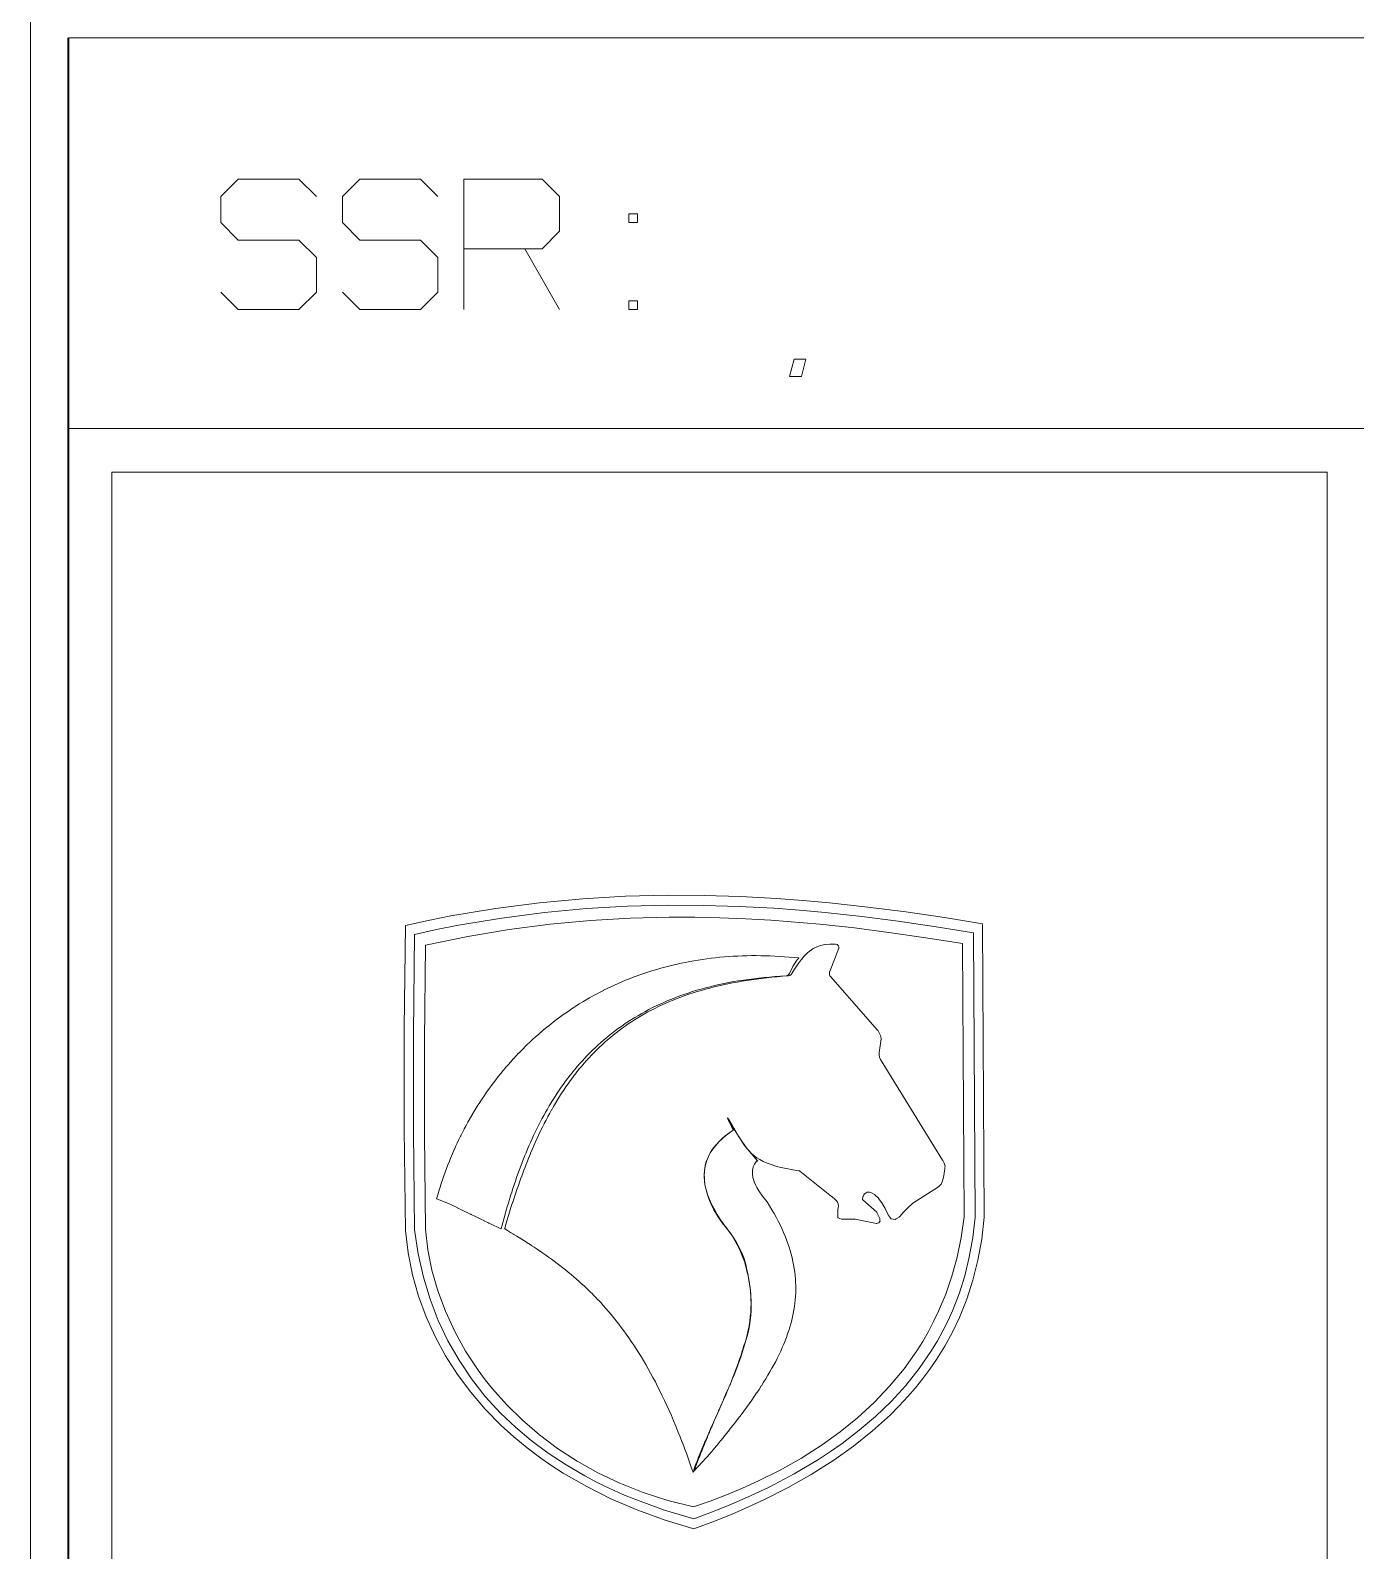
# Model space of a CAD drawing. Extents: x 3 to 1653, y -7 to 838.
# Drawn here: x 1458.13 to 1488.67, y 19.62 to 54.64 of the extents above; entities that cross this region are included whole.
import ezdxf

# ---------------------------------------------------------------- set-up
doc = ezdxf.new("R2010")
doc.units = 0

msp = doc.modelspace()

# ---------------------------------------------------------------- linework, layer by layer
at = {"color": 3, "lineweight": 13}
for p, q in [((1458.134, 4.612), (1458.134, 825.612)), ((1459.011, 54.468), (1644.011, 54.468)), ((1459.011, 45.468), (1644.011, 45.468)), ((1460.011, 44.468), (1488.011, 44.468)), ((1460.011, 10.468), (1460.011, 44.468)), ((1488.011, 10.468), (1488.011, 44.468)), ((1480.108, 27.302), (1480.07, 34.063)), ((1479.898, 27.305), (1479.861, 33.854)), ((1473.919, 33.279), (1473.818, 33.268)), ((1474.021, 33.29), (1473.919, 33.279)), ((1474.123, 33.299), (1474.021, 33.29)), ((1474.225, 33.307), (1474.123, 33.299)), ((1474.329, 33.314), (1474.225, 33.307)), ((1474.433, 33.319), (1474.329, 33.314)), ((1474.538, 33.323), (1474.433, 33.319)), ((1474.643, 33.326), (1474.538, 33.323)), ((1474.749, 33.328), (1474.643, 33.326)), ((1474.855, 33.328), (1474.749, 33.328)), ((1474.962, 33.327), (1474.855, 33.328)), ((1475.07, 33.325), (1474.962, 33.327)), ((1475.178, 33.322), (1475.07, 33.325)), ((1475.287, 33.317), (1475.178, 33.322)), ((1475.396, 33.311), (1475.287, 33.317)), ((1475.506, 33.303), (1475.396, 33.311)), ((1479.646, 27.31), (1479.611, 33.604)), ((1472.291, 32.925), (1472.201, 32.894)), ((1472.381, 32.954), (1472.291, 32.925)), ((1472.75, 33.063), (1472.657, 33.037)), ((1472.844, 33.087), (1472.75, 33.063)), ((1472.938, 33.11), (1472.844, 33.087)), ((1473.033, 33.133), (1472.938, 33.11)), ((1473.129, 33.154), (1473.033, 33.133)), ((1473.226, 33.173), (1473.129, 33.154)), ((1473.323, 33.192), (1473.226, 33.173)), ((1473.421, 33.21), (1473.323, 33.192)), ((1473.519, 33.226), (1473.421, 33.21)), ((1473.618, 33.241), (1473.519, 33.226)), ((1473.718, 33.255), (1473.618, 33.241)), ((1473.818, 33.268), (1473.718, 33.255)), ((1475.62, 32.913), (1475.702, 33.081)), ((1475.755, 33.039), (1475.688, 32.93)), ((1475.822, 33.139), (1475.755, 33.039)), ((1475.888, 33.229), (1475.822, 33.139)), ((1476.544, 32.887), (1476.542, 32.922)), ((1472.201, 32.894), (1472.112, 32.862)), ((1473.587, 32.558), (1473.689, 32.587)), ((1473.689, 32.587), (1473.793, 32.613)), ((1473.79, 32.582), (1473.69, 32.555)), ((1473.891, 32.607), (1473.79, 32.582)), ((1473.793, 32.613), (1473.898, 32.639)), ((1473.993, 32.632), (1473.891, 32.607)), ((1473.898, 32.639), (1474.005, 32.663)), ((1474.097, 32.655), (1473.993, 32.632)), ((1474.005, 32.663), (1474.114, 32.686)), ((1474.202, 32.678), (1474.097, 32.655)), ((1474.114, 32.686), (1474.224, 32.708)), ((1474.308, 32.699), (1474.202, 32.678)), ((1474.224, 32.708), (1474.336, 32.729)), ((1474.417, 32.719), (1474.308, 32.699)), ((1474.336, 32.729), (1474.449, 32.748)), ((1474.526, 32.738), (1474.417, 32.719)), ((1474.449, 32.748), (1474.564, 32.766)), ((1474.638, 32.756), (1474.526, 32.738)), ((1474.564, 32.766), (1474.68, 32.782)), ((1474.75, 32.773), (1474.638, 32.756)), ((1474.68, 32.782), (1474.798, 32.797)), ((1474.865, 32.789), (1474.75, 32.773)), ((1474.798, 32.797), (1474.918, 32.811)), ((1474.981, 32.804), (1474.865, 32.789)), ((1474.918, 32.811), (1475.039, 32.823)), ((1475.098, 32.817), (1474.981, 32.804)), ((1475.039, 32.823), (1475.162, 32.834)), ((1475.287, 32.844), (1475.413, 32.852)), ((1475.46, 32.852), (1475.338, 32.841)), ((1475.545, 32.86), (1475.549, 32.861)), ((1475.586, 32.88), (1475.608, 32.897)), ((1475.586, 32.88), (1475.586, 32.88)), ((1475.608, 32.897), (1475.611, 32.901)), ((1475.611, 32.901), (1475.617, 32.909)), ((1475.617, 32.909), (1475.62, 32.913)), ((1472.642, 32.213), (1472.73, 32.252)), ((1472.772, 32.231), (1472.688, 32.193)), ((1472.73, 32.252), (1472.819, 32.291)), ((1472.858, 32.268), (1472.772, 32.231)), ((1472.819, 32.291), (1472.91, 32.329)), ((1472.945, 32.304), (1472.858, 32.268)), ((1472.91, 32.329), (1473.003, 32.365)), ((1473.034, 32.339), (1472.945, 32.304)), ((1473.003, 32.365), (1473.096, 32.4)), ((1473.123, 32.373), (1473.034, 32.339)), ((1473.096, 32.4), (1473.192, 32.434)), ((1473.214, 32.406), (1473.123, 32.373)), ((1473.192, 32.434), (1473.288, 32.467)), ((1473.307, 32.438), (1473.214, 32.406)), ((1473.288, 32.467), (1473.386, 32.499)), ((1473.401, 32.469), (1473.307, 32.438)), ((1473.386, 32.499), (1473.486, 32.529)), ((1473.496, 32.499), (1473.401, 32.469)), ((1473.486, 32.529), (1473.587, 32.558)), ((1473.593, 32.527), (1473.496, 32.499)), ((1473.69, 32.555), (1473.593, 32.527)), ((1471.984, 31.857), (1472.062, 31.905)), ((1472.13, 31.897), (1472.055, 31.851)), ((1472.062, 31.905), (1472.141, 31.952)), ((1472.206, 31.942), (1472.13, 31.897)), ((1472.141, 31.952), (1472.221, 31.998)), ((1472.284, 31.987), (1472.206, 31.942)), ((1472.221, 31.998), (1472.302, 32.043)), ((1472.362, 32.03), (1472.284, 31.987)), ((1472.302, 32.043), (1472.385, 32.087)), ((1472.442, 32.072), (1472.362, 32.03)), ((1472.385, 32.087), (1472.469, 32.13)), ((1472.522, 32.113), (1472.442, 32.072)), ((1472.469, 32.13), (1472.555, 32.172)), ((1472.604, 32.153), (1472.522, 32.113)), ((1472.555, 32.172), (1472.642, 32.213)), ((1472.688, 32.193), (1472.604, 32.153)), ((1471.474, 31.494), (1471.543, 31.548)), ((1471.543, 31.548), (1471.614, 31.602)), ((1471.63, 31.552), (1471.563, 31.499)), ((1471.614, 31.602), (1471.685, 31.655)), ((1471.698, 31.604), (1471.63, 31.552)), ((1471.685, 31.655), (1471.758, 31.707)), ((1471.767, 31.655), (1471.698, 31.604)), ((1471.758, 31.707), (1471.832, 31.758)), ((1471.838, 31.706), (1471.767, 31.655)), ((1471.832, 31.758), (1471.907, 31.808)), ((1471.909, 31.755), (1471.838, 31.706)), ((1471.907, 31.808), (1471.984, 31.857)), ((1471.982, 31.803), (1471.909, 31.755)), ((1472.055, 31.851), (1471.982, 31.803)), ((1471.083, 31.147), (1471.145, 31.207)), ((1471.145, 31.207), (1471.209, 31.266)), ((1471.243, 31.218), (1471.181, 31.158)), ((1471.209, 31.266), (1471.274, 31.324)), ((1471.305, 31.276), (1471.243, 31.218)), ((1471.274, 31.324), (1471.339, 31.381)), ((1471.368, 31.333), (1471.305, 31.276)), ((1471.339, 31.381), (1471.406, 31.438)), ((1471.432, 31.389), (1471.368, 31.333)), ((1471.406, 31.438), (1471.474, 31.494)), ((1471.497, 31.444), (1471.432, 31.389)), ((1471.563, 31.499), (1471.497, 31.444)), ((1470.731, 30.771), (1470.787, 30.835)), ((1470.787, 30.835), (1470.844, 30.899)), ((1470.89, 30.848), (1470.835, 30.784)), ((1470.844, 30.899), (1470.902, 30.962)), ((1470.947, 30.912), (1470.89, 30.848)), ((1470.902, 30.962), (1470.961, 31.025)), ((1471.004, 30.975), (1470.947, 30.912)), ((1470.961, 31.025), (1471.022, 31.086)), ((1471.062, 31.037), (1471.004, 30.975)), ((1471.022, 31.086), (1471.083, 31.147)), ((1471.121, 31.098), (1471.062, 31.037)), ((1471.181, 31.158), (1471.121, 31.098)), ((1470.676, 30.705), (1470.731, 30.771)), ((1470.78, 30.718), (1470.726, 30.651)), ((1470.835, 30.784), (1470.78, 30.718)), ((1474.268, 29.439), (1474.22, 29.532)), ((1474.283, 29.454), (1474.34, 29.356)), ((1474.373, 29.294), (1474.289, 29.435)), ((1474.074, 29.111), (1473.996, 29.035)), ((1474.003, 29.048), (1474.074, 29.115)), ((1474.074, 29.115), (1474.152, 29.181)), ((1474.227, 29.238), (1474.156, 29.184)), ((1474.297, 29.284), (1474.227, 29.238)), ((1474.451, 29.167), (1474.373, 29.294)), ((1474.394, 29.264), (1474.444, 29.178)), ((1474.444, 29.178), (1474.493, 29.097)), ((1474.524, 29.054), (1474.451, 29.167)), ((1474.493, 29.097), (1474.541, 29.023)), ((1473.748, 28.687), (1473.785, 28.762)), ((1473.799, 28.785), (1473.749, 28.691)), ((1473.785, 28.762), (1473.829, 28.836)), ((1473.857, 28.873), (1473.799, 28.785)), ((1473.829, 28.836), (1473.88, 28.909)), ((1473.924, 28.956), (1473.857, 28.873)), ((1473.88, 28.909), (1473.938, 28.979)), ((1473.996, 29.035), (1473.924, 28.956)), ((1473.938, 28.979), (1474.003, 29.048)), ((1474.593, 28.955), (1474.524, 29.054)), ((1474.541, 29.023), (1474.59, 28.953)), ((1474.59, 28.953), (1474.639, 28.888)), ((1474.659, 28.869), (1474.593, 28.955)), ((1474.639, 28.888), (1474.691, 28.828)), ((1474.691, 28.828), (1474.746, 28.772)), ((1474.746, 28.772), (1474.806, 28.72)), ((1474.806, 28.72), (1474.87, 28.672)), ((1473.659, 28.285), (1473.664, 28.368)), ((1473.664, 28.368), (1473.675, 28.45)), ((1473.675, 28.45), (1473.693, 28.531)), ((1473.693, 28.531), (1473.717, 28.609)), ((1473.717, 28.609), (1473.748, 28.687)), ((1474.87, 28.672), (1474.942, 28.628)), ((1474.942, 28.628), (1475.02, 28.586)), ((1475.02, 28.586), (1475.106, 28.548)), ((1475.106, 28.548), (1475.202, 28.513)), ((1475.202, 28.513), (1475.308, 28.48)), ((1475.308, 28.48), (1475.426, 28.449)), ((1475.426, 28.449), (1475.555, 28.421)), ((1475.555, 28.421), (1475.698, 28.394)), ((1473.661, 28.199), (1473.659, 28.285)), ((1473.668, 28.113), (1473.661, 28.199)), ((1473.665, 28.136), (1473.681, 28.021)), ((1473.683, 28.025), (1473.668, 28.113)), ((1473.681, 28.021), (1473.707, 27.908)), ((1473.703, 27.935), (1473.683, 28.025)), ((1467.578, 27.694), (1467.668, 27.656)), ((1473.73, 27.843), (1473.703, 27.935)), ((1473.707, 27.908), (1473.74, 27.796)), ((1473.763, 27.751), (1473.73, 27.843)), ((1473.74, 27.796), (1473.78, 27.685)), ((1473.802, 27.656), (1473.763, 27.751)), ((1473.78, 27.685), (1473.828, 27.577)), ((1475.002, 27.787), (1474.918, 27.907)), ((1467.764, 27.615), (1467.863, 27.57)), ((1469.151, 27.345), (1469.12, 27.243)), ((1473.848, 27.56), (1473.802, 27.656)), ((1473.828, 27.577), (1473.881, 27.472)), ((1473.899, 27.463), (1473.848, 27.56)), ((1473.881, 27.472), (1473.94, 27.37)), ((1473.956, 27.364), (1473.899, 27.463)), ((1473.94, 27.37), (1474.004, 27.271)), ((1474.02, 27.264), (1473.956, 27.364)), ((1475.163, 27.566), (1475.106, 27.656)), ((1475.217, 27.476), (1475.163, 27.566)), ((1475.269, 27.388), (1475.217, 27.476)), ((1475.318, 27.3), (1475.269, 27.388)), ((1476.74, 27.478), (1476.735, 27.39)), ((1478.253, 27.419), (1478.355, 27.525)), ((1468.798, 27.118), (1468.892, 27.074)), ((1469.12, 27.243), (1469.09, 27.14)), ((1474.004, 27.271), (1474.072, 27.175)), ((1474.089, 27.163), (1474.02, 27.264)), ((1474.072, 27.175), (1474.174, 27.049)), ((1474.168, 27.061), (1474.089, 27.163)), ((1474.24, 26.961), (1474.168, 27.061)), ((1475.364, 27.212), (1475.318, 27.3)), ((1475.407, 27.125), (1475.364, 27.212)), ((1475.448, 27.039), (1475.407, 27.125)), ((1475.487, 26.953), (1475.448, 27.039)), ((1474.307, 26.862), (1474.24, 26.961)), ((1474.262, 26.932), (1474.338, 26.823)), ((1474.367, 26.763), (1474.307, 26.862)), ((1474.338, 26.823), (1474.403, 26.72)), ((1474.421, 26.666), (1474.367, 26.763)), ((1474.403, 26.72), (1474.459, 26.622)), ((1474.47, 26.569), (1474.421, 26.666)), ((1474.459, 26.622), (1474.505, 26.53)), ((1475.522, 26.868), (1475.487, 26.953)), ((1475.556, 26.783), (1475.522, 26.868)), ((1475.586, 26.699), (1475.556, 26.783)), ((1475.614, 26.615), (1475.586, 26.699)), ((1475.64, 26.532), (1475.614, 26.615)), ((1474.513, 26.473), (1474.47, 26.569)), ((1474.505, 26.53), (1474.544, 26.44)), ((1474.551, 26.378), (1474.513, 26.473)), ((1474.544, 26.44), (1474.576, 26.353)), ((1474.584, 26.283), (1474.551, 26.378)), ((1474.576, 26.353), (1474.602, 26.266)), ((1474.611, 26.19), (1474.584, 26.283)), ((1474.602, 26.266), (1474.625, 26.18)), ((1475.663, 26.449), (1475.64, 26.532)), ((1475.684, 26.366), (1475.663, 26.449)), ((1475.703, 26.284), (1475.684, 26.366)), ((1475.719, 26.202), (1475.703, 26.284)), ((1474.634, 26.096), (1474.611, 26.19)), ((1474.625, 26.18), (1474.643, 26.093)), ((1474.643, 26.093), (1474.66, 26.004)), ((1474.668, 25.951), (1474.651, 26.027)), ((1474.684, 25.868), (1474.668, 25.951)), ((1475.733, 26.121), (1475.719, 26.202)), ((1475.744, 26.04), (1475.733, 26.121)), ((1475.753, 25.959), (1475.744, 26.04)), ((1475.76, 25.878), (1475.753, 25.959)), ((1474.699, 25.779), (1474.684, 25.868)), ((1474.713, 25.685), (1474.699, 25.779)), ((1474.708, 25.711), (1474.721, 25.613)), ((1474.724, 25.585), (1474.713, 25.685)), ((1474.721, 25.613), (1474.731, 25.513)), ((1474.733, 25.482), (1474.724, 25.585)), ((1475.765, 25.798), (1475.76, 25.878)), ((1475.767, 25.718), (1475.765, 25.798)), ((1475.766, 25.559), (1475.767, 25.639)), ((1475.767, 25.639), (1475.767, 25.718)), ((1474.731, 25.513), (1474.736, 25.413)), ((1474.738, 25.374), (1474.733, 25.482)), ((1474.738, 25.312), (1474.735, 25.211)), ((1474.736, 25.413), (1474.738, 25.312)), ((1474.74, 25.264), (1474.738, 25.374)), ((1474.738, 25.15), (1474.74, 25.264)), ((1475.724, 25.164), (1475.736, 25.243)), ((1475.736, 25.243), (1475.747, 25.321)), ((1475.747, 25.321), (1475.755, 25.4)), ((1475.755, 25.4), (1475.761, 25.48)), ((1475.761, 25.48), (1475.766, 25.559)), ((1474.706, 24.905), (1474.69, 24.802)), ((1474.702, 24.799), (1474.72, 24.917)), ((1474.719, 25.007), (1474.706, 24.905)), ((1474.729, 25.109), (1474.719, 25.007)), ((1474.72, 24.917), (1474.732, 25.035)), ((1474.735, 25.211), (1474.729, 25.109)), ((1474.732, 25.035), (1474.738, 25.15)), ((1475.653, 24.849), (1475.674, 24.928)), ((1475.674, 24.928), (1475.693, 25.006)), ((1475.693, 25.006), (1475.709, 25.085)), ((1475.709, 25.085), (1475.724, 25.164)), ((1471.863, 24.607), (1471.92, 24.526)), ((1474.611, 24.442), (1474.648, 24.561)), ((1474.648, 24.596), (1474.623, 24.493)), ((1474.67, 24.699), (1474.648, 24.596)), ((1474.648, 24.561), (1474.679, 24.68)), ((1474.69, 24.802), (1474.67, 24.699)), ((1474.679, 24.68), (1474.702, 24.799)), ((1475.522, 24.456), (1475.552, 24.535)), ((1475.552, 24.535), (1475.58, 24.614)), ((1475.58, 24.614), (1475.607, 24.692)), ((1475.607, 24.692), (1475.631, 24.771)), ((1475.631, 24.771), (1475.653, 24.849)), ((1471.977, 24.443), (1472.034, 24.358)), ((1472.034, 24.358), (1472.091, 24.271)), ((1472.091, 24.271), (1472.147, 24.183)), ((1472.147, 24.183), (1472.203, 24.093)), ((1474.533, 24.183), (1474.499, 24.08)), ((1474.566, 24.286), (1474.533, 24.183)), ((1474.537, 24.226), (1474.566, 24.324)), ((1474.566, 24.324), (1474.611, 24.442)), ((1474.595, 24.389), (1474.566, 24.286)), ((1474.623, 24.493), (1474.595, 24.389)), ((1475.384, 24.14), (1475.421, 24.22)), ((1475.421, 24.22), (1475.457, 24.299)), ((1475.457, 24.299), (1475.49, 24.377)), ((1475.49, 24.377), (1475.522, 24.456)), ((1472.203, 24.093), (1472.258, 24.001)), ((1472.258, 24.001), (1472.314, 23.907)), ((1472.314, 23.907), (1472.369, 23.811)), ((1474.425, 23.874), (1474.386, 23.771)), ((1474.403, 23.83), (1474.439, 23.93)), ((1474.463, 23.977), (1474.425, 23.874)), ((1474.439, 23.93), (1474.474, 24.029)), ((1474.499, 24.08), (1474.463, 23.977)), ((1474.474, 24.029), (1474.506, 24.128)), ((1475.173, 23.741), (1475.218, 23.822)), ((1475.218, 23.822), (1475.262, 23.902)), ((1475.262, 23.902), (1475.305, 23.981)), ((1475.305, 23.981), (1475.345, 24.061)), ((1475.345, 24.061), (1475.384, 24.14)), ((1472.369, 23.811), (1472.423, 23.713)), ((1472.423, 23.713), (1472.478, 23.612)), ((1472.478, 23.612), (1472.532, 23.51)), ((1472.532, 23.51), (1472.585, 23.406)), ((1474.386, 23.771), (1474.345, 23.669)), ((1472.585, 23.406), (1472.639, 23.3)), ((1472.639, 23.3), (1472.692, 23.191)), ((1472.692, 23.191), (1472.745, 23.08)), ((1472.745, 23.08), (1472.797, 22.967)), ((1472.849, 22.852), (1472.901, 22.734)), ((1472.952, 22.614), (1473.003, 22.492))]:
    msp.add_line(p, q, dxfattribs=at)
at = {"color": 3, "lineweight": 35}
msp.add_line((1459.011, 4.468), (1459.011, 54.468), dxfattribs=at)
at = {"color": 7, "lineweight": 13}
for points in [[(1462.522, 48.613), (1462.922, 48.213), (1464.322, 48.213), (1464.722, 48.613), (1464.722, 49.413), (1464.322, 49.813), (1462.922, 49.813), (1462.522, 50.213), (1462.522, 50.813), (1462.922, 51.213), (1464.322, 51.213), (1464.722, 50.813)], [(1465.322, 48.613), (1465.722, 48.213), (1467.122, 48.213), (1467.522, 48.613), (1467.522, 49.413), (1467.122, 49.813), (1465.722, 49.813), (1465.322, 50.213), (1465.322, 50.813), (1465.722, 51.213), (1467.122, 51.213), (1467.522, 50.813)], [(1468.122, 48.213), (1468.122, 51.213), (1469.922, 51.213), (1470.322, 50.813), (1470.322, 50.013), (1469.922, 49.613), (1468.122, 49.613)], [(1469.522, 49.613), (1470.322, 48.213)]]:
    msp.add_lwpolyline(points, dxfattribs=at)
for points in [[(1472.122, 50.213), (1472.122, 50.413), (1471.922, 50.413), (1471.922, 50.213)], [(1471.922, 48.413), (1471.922, 48.213), (1472.122, 48.213), (1472.122, 48.413)], [(1475.729, 47.065), (1475.625, 46.665), (1475.898, 46.665), (1476.001, 47.065)]]:
    msp.add_lwpolyline(points, close=True, dxfattribs=at)
at = {"color": 3, "lineweight": 13}
for points in [[(1480.07, 34.063), (1479.194, 34.204), (1478.306, 34.334), (1477.429, 34.447), (1476.541, 34.544), (1475.934, 34.599), (1475.321, 34.645), (1474.495, 34.691), (1473.659, 34.716), (1472.812, 34.719), (1471.844, 34.695), (1470.862, 34.638), (1469.865, 34.545), (1468.851, 34.414), (1467.821, 34.241), (1467.3, 34.139), (1466.774, 34.025)], [(1479.861, 33.854), (1478.999, 33.993), (1478.125, 34.12), (1477.289, 34.228), (1476.443, 34.32), (1475.855, 34.373), (1475.262, 34.418), (1474.462, 34.462), (1473.652, 34.486), (1472.831, 34.49), (1471.894, 34.466), (1470.943, 34.41), (1469.977, 34.32), (1468.995, 34.193), (1467.998, 34.027), (1467.493, 33.928), (1466.984, 33.817)], [(1466.774, 34.025), (1466.749, 31.666), (1466.749, 29.332), (1466.774, 26.998)], [(1479.611, 33.604), (1478.765, 33.74), (1477.908, 33.864), (1477.122, 33.965), (1476.325, 34.051), (1475.19, 34.146), (1474.607, 34.179), (1474.019, 34.202), (1473.439, 34.214), (1472.854, 34.215), (1471.954, 34.192), (1471.04, 34.138), (1470.111, 34.052), (1469.168, 33.93), (1468.209, 33.77), (1467.235, 33.569)], [(1466.984, 33.817), (1466.959, 31.532), (1466.959, 29.272), (1466.984, 27.011)], [(1467.235, 33.569), (1467.211, 31.372), (1467.211, 29.2), (1467.235, 27.027)], [(1475.617, 33.295), (1475.508, 33.303), (1475.506, 33.303)], [(1475.728, 33.284), (1475.727, 33.284), (1475.617, 33.295)], [(1475.84, 33.273), (1475.831, 33.274), (1475.728, 33.284)], [(1475.795, 33.221), (1475.828, 33.259), (1475.838, 33.271), (1475.84, 33.273)], [(1475.955, 33.31), (1475.896, 33.239), (1475.888, 33.229)], [(1476.024, 33.38), (1476.019, 33.375), (1475.955, 33.31)], [(1476.097, 33.442), (1476.091, 33.437), (1476.024, 33.38)], [(1476.174, 33.493), (1476.168, 33.489), (1476.097, 33.442)], [(1476.257, 33.534), (1476.251, 33.531), (1476.174, 33.493)], [(1476.347, 33.564), (1476.34, 33.562), (1476.257, 33.534)], [(1476.445, 33.585), (1476.438, 33.584), (1476.347, 33.564)], [(1476.552, 33.595), (1476.551, 33.595), (1476.445, 33.585)], [(1476.548, 32.96), (1476.55, 32.964), (1476.763, 33.503), (1476.765, 33.508)], [(1476.67, 33.595), (1476.67, 33.595), (1476.552, 33.595)], [(1476.721, 33.584), (1476.683, 33.592), (1476.67, 33.595)], [(1476.755, 33.555), (1476.738, 33.569), (1476.721, 33.584)], [(1476.765, 33.508), (1476.765, 33.51), (1476.761, 33.524), (1476.755, 33.555)], [(1472.472, 32.983), (1472.472, 32.983), (1472.381, 32.954)], [(1472.564, 33.011), (1472.473, 32.983), (1472.472, 32.983)], [(1472.657, 33.037), (1472.656, 33.037), (1472.564, 33.011)], [(1475.688, 32.93), (1475.681, 32.921), (1475.662, 32.895)], [(1475.702, 33.081), (1475.702, 33.081), (1475.795, 33.221)], [(1476.542, 32.922), (1476.546, 32.95), (1476.548, 32.96)], [(1471.423, 32.569), (1471.341, 32.529), (1471.341, 32.528)], [(1471.507, 32.609), (1471.506, 32.609), (1471.423, 32.569)], [(1471.591, 32.648), (1471.508, 32.61), (1471.507, 32.609)], [(1471.676, 32.687), (1471.676, 32.686), (1471.591, 32.648)], [(1471.762, 32.724), (1471.761, 32.723), (1471.676, 32.687)], [(1471.848, 32.76), (1471.763, 32.724), (1471.762, 32.724)], [(1471.935, 32.795), (1471.935, 32.795), (1471.848, 32.76)], [(1472.023, 32.829), (1471.936, 32.795), (1471.935, 32.795)], [(1472.112, 32.862), (1472.111, 32.862), (1472.023, 32.829)], [(1475.217, 32.83), (1475.216, 32.83), (1475.098, 32.817)], [(1475.162, 32.834), (1475.285, 32.844), (1475.287, 32.844)], [(1475.338, 32.841), (1475.218, 32.83), (1475.217, 32.83)], [(1475.413, 32.852), (1475.542, 32.86), (1475.545, 32.86)], [(1475.584, 32.861), (1475.584, 32.861), (1475.46, 32.852)], [(1475.549, 32.861), (1475.553, 32.862), (1475.556, 32.864)], [(1475.556, 32.864), (1475.56, 32.865), (1475.586, 32.88)], [(1475.634, 32.872), (1475.597, 32.864), (1475.584, 32.861)], [(1475.662, 32.895), (1475.661, 32.894), (1475.634, 32.872)], [(1476.558, 32.855), (1476.554, 32.864), (1476.544, 32.887)], [(1477.662, 31.6), (1477.652, 31.612), (1476.568, 32.844), (1476.558, 32.855)], [(1470.859, 32.262), (1470.781, 32.214), (1470.781, 32.214)], [(1470.937, 32.308), (1470.936, 32.308), (1470.859, 32.262)], [(1471.016, 32.354), (1470.938, 32.309), (1470.937, 32.308)], [(1471.096, 32.399), (1471.096, 32.399), (1471.016, 32.354)], [(1471.177, 32.443), (1471.097, 32.4), (1471.096, 32.399)], [(1471.258, 32.486), (1471.178, 32.444), (1471.177, 32.443)], [(1471.341, 32.528), (1471.34, 32.528), (1471.258, 32.486)], [(1470.329, 31.909), (1470.329, 31.909), (1470.257, 31.856), (1470.257, 31.855)], [(1470.403, 31.962), (1470.33, 31.91), (1470.329, 31.909)], [(1470.477, 32.014), (1470.476, 32.014), (1470.403, 31.962)], [(1470.552, 32.066), (1470.551, 32.065), (1470.477, 32.014)], [(1470.627, 32.116), (1470.552, 32.066), (1470.552, 32.066)], [(1470.704, 32.165), (1470.628, 32.116), (1470.627, 32.116)], [(1470.781, 32.214), (1470.78, 32.214), (1470.704, 32.165)], [(1469.905, 31.573), (1469.905, 31.573), (1469.838, 31.515), (1469.837, 31.514)], [(1469.974, 31.631), (1469.973, 31.631), (1469.906, 31.574), (1469.905, 31.573)], [(1470.044, 31.688), (1470.043, 31.688), (1469.975, 31.632), (1469.974, 31.631)], [(1470.114, 31.745), (1470.113, 31.744), (1470.044, 31.689), (1470.044, 31.688)], [(1470.185, 31.8), (1470.184, 31.8), (1470.115, 31.745), (1470.114, 31.745)], [(1470.257, 31.855), (1470.256, 31.855), (1470.186, 31.801), (1470.185, 31.8)], [(1477.699, 31.536), (1477.699, 31.537), (1477.665, 31.596), (1477.662, 31.6)], [(1477.725, 31.469), (1477.725, 31.47), (1477.699, 31.536)], [(1469.509, 31.208), (1469.508, 31.207), (1469.446, 31.145), (1469.446, 31.145)], [(1469.573, 31.271), (1469.573, 31.27), (1469.509, 31.208)], [(1469.638, 31.333), (1469.574, 31.271), (1469.573, 31.271)], [(1469.704, 31.394), (1469.703, 31.394), (1469.639, 31.333), (1469.638, 31.333)], [(1469.77, 31.455), (1469.769, 31.454), (1469.704, 31.395), (1469.704, 31.394)], [(1469.837, 31.514), (1469.837, 31.514), (1469.771, 31.455), (1469.77, 31.455)], [(1477.687, 31.097), (1477.712, 31.254), (1477.738, 31.411)], [(1477.738, 31.411), (1477.729, 31.454), (1477.725, 31.469)], [(1469.2, 30.883), (1469.2, 30.882), (1469.141, 30.816)], [(1469.261, 30.949), (1469.26, 30.949), (1469.201, 30.883), (1469.2, 30.883)], [(1469.321, 31.015), (1469.321, 31.014), (1469.261, 30.95), (1469.261, 30.949)], [(1469.383, 31.08), (1469.322, 31.016), (1469.321, 31.015)], [(1469.446, 31.145), (1469.445, 31.144), (1469.384, 31.081), (1469.383, 31.08)], [(1477.691, 31.036), (1477.69, 31.052), (1477.687, 31.097)], [(1477.698, 30.987), (1477.696, 30.999), (1477.691, 31.036)], [(1477.716, 30.937), (1477.711, 30.95), (1477.698, 30.987)], [(1479.152, 28.611), (1479.15, 28.613), (1477.718, 30.935), (1477.716, 30.937)], [(1468.857, 30.469), (1468.857, 30.469), (1468.803, 30.399), (1468.803, 30.398)], [(1468.912, 30.54), (1468.857, 30.47), (1468.857, 30.469)], [(1468.968, 30.61), (1468.968, 30.609), (1468.912, 30.54)], [(1469.025, 30.679), (1468.969, 30.61), (1468.968, 30.61)], [(1469.083, 30.748), (1469.082, 30.747), (1469.026, 30.68), (1469.025, 30.679)], [(1469.141, 30.816), (1469.083, 30.748), (1469.083, 30.748)], [(1470.465, 30.437), (1470.465, 30.437), (1470.516, 30.505)], [(1470.516, 30.505), (1470.517, 30.505), (1470.568, 30.572)], [(1470.568, 30.572), (1470.569, 30.573), (1470.621, 30.639)], [(1470.621, 30.515), (1470.571, 30.446), (1470.57, 30.445)], [(1470.621, 30.639), (1470.622, 30.64), (1470.676, 30.705)], [(1470.673, 30.583), (1470.622, 30.515), (1470.621, 30.515)], [(1470.726, 30.651), (1470.674, 30.584), (1470.673, 30.583)], [(1468.644, 30.18), (1468.594, 30.107), (1468.593, 30.106)], [(1468.696, 30.253), (1468.696, 30.253), (1468.645, 30.181), (1468.644, 30.18)], [(1468.749, 30.326), (1468.749, 30.325), (1468.697, 30.254), (1468.696, 30.253)], [(1468.803, 30.398), (1468.802, 30.397), (1468.749, 30.326), (1468.749, 30.326)], [(1470.223, 30.086), (1470.223, 30.086), (1470.269, 30.156), (1470.269, 30.157)], [(1470.269, 30.157), (1470.27, 30.158), (1470.317, 30.228)], [(1470.317, 30.228), (1470.317, 30.229), (1470.365, 30.297), (1470.365, 30.298)], [(1470.373, 30.158), (1470.326, 30.084), (1470.326, 30.083)], [(1470.365, 30.298), (1470.366, 30.299), (1470.415, 30.368)], [(1470.421, 30.231), (1470.374, 30.158), (1470.373, 30.158)], [(1470.415, 30.368), (1470.415, 30.368), (1470.465, 30.437)], [(1470.47, 30.303), (1470.422, 30.232), (1470.421, 30.231)], [(1470.52, 30.375), (1470.47, 30.304), (1470.47, 30.303)], [(1470.57, 30.445), (1470.52, 30.375), (1470.52, 30.375)], [(1468.398, 29.804), (1468.397, 29.804), (1468.351, 29.728), (1468.351, 29.727)], [(1468.445, 29.881), (1468.445, 29.88), (1468.398, 29.805), (1468.398, 29.804)], [(1468.494, 29.956), (1468.493, 29.956), (1468.446, 29.881), (1468.445, 29.881)], [(1468.543, 30.032), (1468.543, 30.031), (1468.494, 29.957), (1468.494, 29.956)], [(1468.593, 30.106), (1468.593, 30.105), (1468.544, 30.032), (1468.543, 30.032)], [(1470.002, 29.719), (1470.003, 29.72), (1470.044, 29.793), (1470.045, 29.794)], [(1470.045, 29.794), (1470.045, 29.794), (1470.088, 29.867), (1470.088, 29.867)], [(1470.088, 29.867), (1470.089, 29.868), (1470.132, 29.94), (1470.132, 29.941)], [(1470.143, 29.778), (1470.143, 29.777), (1470.1, 29.7), (1470.1, 29.699)], [(1470.132, 29.941), (1470.133, 29.941), (1470.177, 30.013), (1470.177, 30.013)], [(1470.188, 29.855), (1470.188, 29.855), (1470.144, 29.778), (1470.143, 29.778)], [(1470.177, 30.013), (1470.177, 30.014), (1470.222, 30.085), (1470.223, 30.086)], [(1470.233, 29.932), (1470.233, 29.932), (1470.188, 29.856), (1470.188, 29.855)], [(1470.279, 30.008), (1470.234, 29.933), (1470.233, 29.932)], [(1470.326, 30.083), (1470.325, 30.083), (1470.28, 30.009), (1470.279, 30.008)], [(1468.216, 29.493), (1468.215, 29.493), (1468.173, 29.415), (1468.172, 29.414)], [(1468.26, 29.572), (1468.26, 29.571), (1468.216, 29.494), (1468.216, 29.493)], [(1468.305, 29.65), (1468.304, 29.649), (1468.26, 29.573), (1468.26, 29.572)], [(1468.351, 29.727), (1468.35, 29.727), (1468.305, 29.651), (1468.305, 29.65)], [(1469.802, 29.339), (1469.803, 29.34), (1469.841, 29.415), (1469.841, 29.416)], [(1469.841, 29.416), (1469.841, 29.417), (1469.88, 29.492), (1469.88, 29.493)], [(1469.88, 29.493), (1469.88, 29.493), (1469.92, 29.568), (1469.92, 29.569)], [(1469.92, 29.569), (1469.92, 29.569), (1469.96, 29.643), (1469.961, 29.644)], [(1469.972, 29.457), (1469.972, 29.456), (1469.931, 29.376), (1469.931, 29.375)], [(1469.961, 29.644), (1469.961, 29.645), (1470.002, 29.718), (1470.002, 29.719)], [(1470.014, 29.539), (1470.014, 29.538), (1469.972, 29.458), (1469.972, 29.457)], [(1470.057, 29.619), (1470.056, 29.618), (1470.014, 29.539), (1470.014, 29.539)], [(1470.1, 29.699), (1470.099, 29.698), (1470.057, 29.62), (1470.057, 29.619)], [(1474.22, 29.532), (1474.198, 29.579), (1474.195, 29.586)], [(1474.195, 29.586), (1474.196, 29.585), (1474.221, 29.558)], [(1474.289, 29.435), (1474.199, 29.588), (1474.198, 29.591)], [(1474.198, 29.591), (1474.199, 29.587), (1474.319, 29.324), (1474.326, 29.309)], [(1474.221, 29.558), (1474.222, 29.558), (1474.283, 29.454)], [(1474.314, 29.35), (1474.314, 29.35), (1474.268, 29.439)], [(1468.008, 29.092), (1468.007, 29.091), (1467.969, 29.011), (1467.969, 29.01)], [(1468.047, 29.173), (1468.047, 29.173), (1468.008, 29.093), (1468.008, 29.092)], [(1468.088, 29.254), (1468.088, 29.253), (1468.048, 29.174), (1468.047, 29.173)], [(1468.13, 29.334), (1468.13, 29.334), (1468.089, 29.255), (1468.088, 29.254)], [(1468.172, 29.414), (1468.172, 29.413), (1468.13, 29.335), (1468.13, 29.334)], [(1469.656, 29.026), (1469.656, 29.027), (1469.691, 29.104), (1469.692, 29.105)], [(1469.692, 29.105), (1469.692, 29.106), (1469.727, 29.183), (1469.728, 29.184)], [(1469.728, 29.184), (1469.728, 29.184), (1469.764, 29.261), (1469.765, 29.262)], [(1469.765, 29.262), (1469.765, 29.262), (1469.802, 29.338), (1469.802, 29.339)], [(1469.811, 29.123), (1469.81, 29.122), (1469.772, 29.038), (1469.772, 29.037)], [(1469.85, 29.208), (1469.85, 29.207), (1469.811, 29.124), (1469.811, 29.123)], [(1469.89, 29.292), (1469.89, 29.291), (1469.85, 29.208), (1469.85, 29.208)], [(1469.931, 29.375), (1469.93, 29.374), (1469.89, 29.292), (1469.89, 29.292)], [(1474.156, 29.184), (1474.084, 29.12), (1474.074, 29.111)], [(1474.152, 29.181), (1474.163, 29.189), (1474.238, 29.245)], [(1474.238, 29.245), (1474.249, 29.253), (1474.327, 29.305), (1474.33, 29.307)], [(1474.326, 29.309), (1474.322, 29.306), (1474.297, 29.284)], [(1474.33, 29.307), (1474.328, 29.312), (1474.314, 29.35)], [(1474.34, 29.356), (1474.393, 29.265), (1474.394, 29.264)], [(1467.857, 28.762), (1467.857, 28.761), (1467.822, 28.679), (1467.822, 28.678)], [(1467.893, 28.845), (1467.893, 28.844), (1467.857, 28.763), (1467.857, 28.762)], [(1467.931, 28.928), (1467.93, 28.927), (1467.894, 28.846), (1467.893, 28.845)], [(1467.969, 29.01), (1467.968, 29.01), (1467.931, 28.929), (1467.931, 28.928)], [(1469.521, 28.706), (1469.521, 28.707), (1469.553, 28.786), (1469.553, 28.787)], [(1469.553, 28.787), (1469.554, 28.788), (1469.587, 28.866), (1469.587, 28.867)], [(1469.587, 28.867), (1469.587, 28.868), (1469.621, 28.946), (1469.621, 28.947)], [(1469.621, 28.947), (1469.621, 28.948), (1469.656, 29.026), (1469.656, 29.026)], [(1469.658, 28.774), (1469.658, 28.773), (1469.622, 28.686), (1469.621, 28.685)], [(1469.695, 28.863), (1469.695, 28.862), (1469.658, 28.775), (1469.658, 28.774)], [(1469.733, 28.95), (1469.733, 28.949), (1469.696, 28.863), (1469.695, 28.863)], [(1469.772, 29.037), (1469.771, 29.036), (1469.734, 28.951), (1469.733, 28.95)], [(1474.897, 28.593), (1474.894, 28.597), (1474.659, 28.869)], [(1467.721, 28.424), (1467.721, 28.423), (1467.689, 28.339), (1467.689, 28.338)], [(1467.754, 28.509), (1467.753, 28.508), (1467.721, 28.425), (1467.721, 28.424)], [(1467.787, 28.594), (1467.787, 28.593), (1467.754, 28.51), (1467.754, 28.509)], [(1467.822, 28.678), (1467.821, 28.677), (1467.788, 28.595), (1467.787, 28.594)], [(1469.366, 28.298), (1469.366, 28.299), (1469.395, 28.38), (1469.395, 28.381)], [(1469.395, 28.381), (1469.396, 28.381), (1469.425, 28.462), (1469.426, 28.463)], [(1469.426, 28.463), (1469.426, 28.463), (1469.456, 28.543), (1469.457, 28.544)], [(1469.457, 28.544), (1469.457, 28.545), (1469.488, 28.625), (1469.488, 28.626)], [(1469.514, 28.412), (1469.513, 28.411), (1469.479, 28.32), (1469.479, 28.319)], [(1469.488, 28.626), (1469.489, 28.626), (1469.52, 28.706), (1469.521, 28.706)], [(1469.549, 28.504), (1469.549, 28.503), (1469.514, 28.412), (1469.514, 28.412)], [(1469.585, 28.595), (1469.585, 28.594), (1469.549, 28.504), (1469.549, 28.504)], [(1469.621, 28.685), (1469.621, 28.684), (1469.585, 28.595), (1469.585, 28.595)], [(1473.661, 28.373), (1473.661, 28.364), (1473.657, 28.251)], [(1473.679, 28.486), (1473.677, 28.478), (1473.661, 28.373)], [(1473.708, 28.592), (1473.706, 28.584), (1473.679, 28.486)], [(1473.749, 28.691), (1473.746, 28.684), (1473.708, 28.592)], [(1474.768, 28.301), (1474.768, 28.302), (1474.771, 28.382)], [(1474.771, 28.382), (1474.771, 28.383), (1474.787, 28.457)], [(1474.787, 28.457), (1474.788, 28.459), (1474.817, 28.526)], [(1474.817, 28.526), (1474.818, 28.527), (1474.859, 28.592)], [(1474.859, 28.592), (1474.858, 28.592), (1474.858, 28.593), (1474.859, 28.594), (1474.862, 28.597), (1474.87, 28.599), (1474.897, 28.593)], [(1475.698, 28.394), (1475.839, 28.371), (1475.855, 28.368)], [(1475.855, 28.368), (1475.862, 28.363), (1476.592, 27.783), (1476.599, 27.777)], [(1479.188, 28.544), (1479.161, 28.594), (1479.153, 28.609), (1479.152, 28.611)], [(1479.187, 28.314), (1479.187, 28.315), (1479.204, 28.414)], [(1479.207, 28.476), (1479.193, 28.527), (1479.188, 28.544)], [(1479.204, 28.414), (1479.204, 28.43), (1479.207, 28.476)], [(1467.599, 28.079), (1467.599, 28.078), (1467.572, 27.993), (1467.571, 27.992)], [(1467.628, 28.166), (1467.628, 28.165), (1467.6, 28.08), (1467.599, 28.079)], [(1467.658, 28.252), (1467.658, 28.252), (1467.629, 28.167), (1467.628, 28.166)], [(1467.689, 28.338), (1467.689, 28.338), (1467.659, 28.253), (1467.658, 28.252)], [(1469.252, 27.966), (1469.252, 27.967), (1469.28, 28.049), (1469.28, 28.05)], [(1469.28, 28.05), (1469.28, 28.05), (1469.308, 28.132), (1469.308, 28.133)], [(1469.308, 28.133), (1469.308, 28.133), (1469.336, 28.215), (1469.337, 28.216)], [(1469.337, 28.216), (1469.337, 28.216), (1469.365, 28.298), (1469.366, 28.298)], [(1469.377, 28.035), (1469.376, 28.035), (1469.344, 27.94), (1469.343, 27.939)], [(1469.41, 28.131), (1469.41, 28.13), (1469.377, 28.036), (1469.377, 28.035)], [(1469.444, 28.225), (1469.444, 28.224), (1469.411, 28.131), (1469.41, 28.131)], [(1469.479, 28.319), (1469.478, 28.318), (1469.445, 28.226), (1469.444, 28.225)], [(1473.657, 28.251), (1473.658, 28.243), (1473.665, 28.136)], [(1474.78, 28.215), (1474.78, 28.215), (1474.768, 28.301)], [(1474.808, 28.12), (1474.806, 28.127), (1474.78, 28.215)], [(1474.854, 28.018), (1474.848, 28.031), (1474.808, 28.12)], [(1474.918, 27.907), (1474.871, 27.989), (1474.854, 28.018)], [(1479.056, 28.004), (1479.067, 28.012), (1479.097, 28.037)], [(1479.097, 28.037), (1479.098, 28.038), (1479.119, 28.065)], [(1479.119, 28.065), (1479.119, 28.067), (1479.142, 28.117)], [(1479.142, 28.117), (1479.142, 28.118), (1479.17, 28.214)], [(1479.17, 28.214), (1479.171, 28.214), (1479.187, 28.313), (1479.187, 28.314)], [(1467.518, 27.816), (1467.518, 27.816), (1467.493, 27.729), (1467.492, 27.728)], [(1467.492, 27.728), (1467.494, 27.727), (1467.578, 27.694)], [(1467.544, 27.904), (1467.544, 27.903), (1467.518, 27.817), (1467.518, 27.816)], [(1467.571, 27.992), (1467.571, 27.991), (1467.544, 27.905), (1467.544, 27.904)], [(1469.147, 27.629), (1469.148, 27.63), (1469.173, 27.713), (1469.173, 27.714)], [(1469.173, 27.714), (1469.173, 27.715), (1469.198, 27.797), (1469.199, 27.798)], [(1469.199, 27.798), (1469.199, 27.799), (1469.225, 27.882), (1469.225, 27.882)], [(1469.225, 27.882), (1469.225, 27.883), (1469.252, 27.965), (1469.252, 27.966)], [(1469.278, 27.745), (1469.278, 27.743), (1469.246, 27.647), (1469.246, 27.646)], [(1469.31, 27.842), (1469.31, 27.841), (1469.278, 27.745), (1469.278, 27.745)], [(1469.343, 27.939), (1469.343, 27.938), (1469.311, 27.843), (1469.31, 27.842)], [(1475.106, 27.656), (1475.099, 27.666), (1475.002, 27.787)], [(1476.599, 27.777), (1476.601, 27.776), (1476.614, 27.764), (1476.657, 27.727)], [(1476.657, 27.727), (1476.71, 27.669), (1476.729, 27.649)], [(1477.306, 27.704), (1477.307, 27.706), (1477.308, 27.721), (1477.315, 27.768)], [(1477.635, 27.416), (1477.632, 27.418), (1477.31, 27.701), (1477.306, 27.704)], [(1477.315, 27.768), (1477.315, 27.77), (1477.32, 27.782), (1477.337, 27.82)], [(1477.337, 27.82), (1477.354, 27.839), (1477.371, 27.857)], [(1477.371, 27.857), (1477.393, 27.867), (1477.415, 27.877)], [(1477.415, 27.877), (1477.443, 27.878), (1477.469, 27.878)], [(1477.469, 27.878), (1477.515, 27.862), (1477.531, 27.857)], [(1477.531, 27.857), (1477.582, 27.823), (1477.599, 27.811)], [(1477.599, 27.811), (1477.6, 27.81), (1477.672, 27.738)], [(1477.672, 27.738), (1477.673, 27.737), (1477.749, 27.636)], [(1478.456, 27.622), (1478.463, 27.626), (1479.052, 28.001), (1479.056, 28.004)], [(1467.668, 27.656), (1467.763, 27.615), (1467.764, 27.615)], [(1467.863, 27.57), (1467.863, 27.569), (1467.963, 27.523), (1467.965, 27.522)], [(1467.965, 27.522), (1467.965, 27.522), (1468.068, 27.473), (1468.069, 27.473)], [(1468.069, 27.473), (1468.07, 27.472), (1468.174, 27.422), (1468.175, 27.422)], [(1468.175, 27.422), (1468.179, 27.42), (1468.269, 27.376), (1468.282, 27.37)], [(1468.282, 27.37), (1468.286, 27.368), (1468.389, 27.318)], [(1468.389, 27.318), (1468.416, 27.304), (1468.481, 27.272), (1468.494, 27.266)], [(1469.05, 27.29), (1469.073, 27.372), (1469.074, 27.375)], [(1469.074, 27.375), (1469.075, 27.381), (1469.098, 27.459), (1469.098, 27.46)], [(1469.098, 27.46), (1469.098, 27.461), (1469.122, 27.544), (1469.122, 27.545)], [(1469.122, 27.545), (1469.122, 27.546), (1469.147, 27.629), (1469.147, 27.629)], [(1469.182, 27.446), (1469.182, 27.445), (1469.151, 27.345), (1469.151, 27.345)], [(1469.214, 27.546), (1469.214, 27.546), (1469.183, 27.447), (1469.182, 27.446)], [(1469.246, 27.646), (1469.245, 27.645), (1469.214, 27.547), (1469.214, 27.546)], [(1476.729, 27.649), (1476.742, 27.608), (1476.755, 27.568)], [(1476.735, 27.39), (1476.735, 27.365), (1476.734, 27.305), (1476.734, 27.292)], [(1476.755, 27.568), (1476.747, 27.521), (1476.74, 27.478)], [(1477.702, 27.269), (1477.694, 27.287), (1477.637, 27.411), (1477.635, 27.416)], [(1477.749, 27.636), (1477.749, 27.635), (1477.827, 27.502), (1477.827, 27.502)], [(1477.827, 27.502), (1477.828, 27.501), (1477.896, 27.355), (1477.906, 27.334)], [(1477.906, 27.334), (1477.908, 27.332), (1477.955, 27.274), (1477.962, 27.265)], [(1478.151, 27.305), (1478.164, 27.319), (1478.253, 27.419)], [(1478.355, 27.525), (1478.446, 27.612), (1478.456, 27.622)], [(1466.774, 26.998), (1466.839, 26.48), (1466.941, 25.975), (1467.078, 25.485), (1467.251, 25.01), (1467.458, 24.551), (1467.699, 24.107), (1467.972, 23.681), (1468.278, 23.272), (1468.614, 22.881), (1468.98, 22.508), (1469.27, 22.245), (1469.576, 21.992), (1469.897, 21.751), (1470.148, 21.577), (1470.407, 21.41), (1470.95, 21.096), (1471.524, 20.809), (1472.128, 20.551), (1472.761, 20.321), (1473.422, 20.122)], [(1466.984, 27.011), (1467.069, 26.458), (1467.189, 25.925), (1467.343, 25.413), (1467.532, 24.923), (1467.754, 24.454), (1468.009, 24.006), (1468.296, 23.579), (1468.615, 23.175), (1468.965, 22.792), (1469.307, 22.466), (1469.672, 22.158), (1470.062, 21.868), (1470.475, 21.597), (1470.911, 21.343), (1471.193, 21.195), (1471.483, 21.054), (1471.787, 20.918), (1472.099, 20.789), (1472.744, 20.556), (1473.422, 20.352)], [(1467.235, 27.027), (1467.29, 26.554), (1467.386, 26.08), (1467.521, 25.606), (1467.696, 25.136), (1467.909, 24.673), (1468.162, 24.218), (1468.453, 23.776), (1468.613, 23.56), (1468.782, 23.349), (1469.111, 22.979), (1469.47, 22.625), (1469.86, 22.29), (1470.279, 21.975), (1470.729, 21.683), (1471.207, 21.415), (1471.716, 21.173), (1472.253, 20.96), (1472.819, 20.777), (1473.414, 20.627)], [(1468.494, 27.266), (1468.595, 27.217), (1468.598, 27.215)], [(1468.598, 27.215), (1468.673, 27.178), (1468.699, 27.166), (1468.7, 27.166)], [(1468.7, 27.166), (1468.707, 27.162), (1468.798, 27.118)], [(1468.892, 27.074), (1468.893, 27.074), (1468.975, 27.036), (1468.981, 27.033)], [(1468.981, 27.033), (1468.983, 27.039), (1469.004, 27.119)], [(1469.004, 27.119), (1469.004, 27.119), (1469.027, 27.204)], [(1469.027, 27.204), (1469.05, 27.288), (1469.05, 27.29)], [(1469.09, 27.14), (1469.089, 27.139), (1469.061, 27.044), (1469.059, 27.037)], [(1469.059, 27.037), (1469.068, 27.031), (1469.129, 26.995)], [(1469.129, 26.995), (1469.148, 26.983), (1469.198, 26.953)], [(1473.414, 20.627), (1473.792, 20.76), (1474.172, 20.907), (1474.542, 21.061), (1474.911, 21.229), (1475.407, 21.478), (1475.896, 21.754), (1476.373, 22.058), (1476.789, 22.357), (1477.189, 22.681), (1477.57, 23.031), (1477.929, 23.408), (1478.264, 23.813), (1478.557, 24.226), (1478.693, 24.443), (1478.822, 24.667), (1478.944, 24.897), (1479.057, 25.135), (1479.222, 25.531), (1479.365, 25.946), (1479.484, 26.38), (1479.578, 26.835), (1479.646, 27.31)], [(1473.422, 20.352), (1473.852, 20.514), (1474.286, 20.69), (1474.721, 20.881), (1475.156, 21.087), (1475.731, 21.39), (1476.294, 21.724), (1476.568, 21.904), (1476.838, 22.093), (1477.231, 22.393), (1477.607, 22.715), (1477.964, 23.058), (1478.3, 23.426), (1478.612, 23.817), (1478.897, 24.233), (1479.031, 24.454), (1479.156, 24.683), (1479.27, 24.91), (1479.376, 25.144), (1479.53, 25.539), (1479.66, 25.952), (1479.766, 26.384), (1479.846, 26.835), (1479.898, 27.305)], [(1473.422, 20.122), (1473.859, 20.286), (1474.3, 20.465), (1474.675, 20.628), (1475.049, 20.802), (1475.591, 21.076), (1476.125, 21.378), (1476.645, 21.707), (1477.098, 22.03), (1477.533, 22.378), (1477.947, 22.752), (1478.151, 22.957), (1478.347, 23.169), (1478.525, 23.374), (1478.695, 23.587), (1478.856, 23.803), (1479.008, 24.026), (1479.2, 24.335), (1479.375, 24.657), (1479.536, 24.992), (1479.705, 25.413), (1479.849, 25.853), (1479.965, 26.315), (1480.052, 26.797), (1480.108, 27.302)], [(1474.174, 27.049), (1474.174, 27.049), (1474.262, 26.932)], [(1476.734, 27.292), (1476.745, 27.288), (1476.823, 27.261)], [(1476.823, 27.261), (1476.845, 27.261), (1476.999, 27.254)], [(1476.999, 27.254), (1477.093, 27.26), (1477.121, 27.261), (1477.125, 27.262)], [(1477.125, 27.262), (1477.131, 27.261), (1477.629, 27.157), (1477.632, 27.156)], [(1477.632, 27.156), (1477.635, 27.157), (1477.648, 27.162), (1477.68, 27.174)], [(1477.68, 27.174), (1477.696, 27.193), (1477.711, 27.212)], [(1477.711, 27.212), (1477.708, 27.227), (1477.702, 27.269)], [(1477.962, 27.265), (1477.969, 27.264), (1478.008, 27.259), (1478.055, 27.253)], [(1478.055, 27.253), (1478.08, 27.266), (1478.151, 27.305)], [(1469.198, 26.953), (1469.266, 26.912), (1469.266, 26.911)], [(1469.266, 26.911), (1469.274, 26.907), (1469.332, 26.871), (1469.335, 26.869)], [(1469.335, 26.869), (1469.338, 26.867), (1469.403, 26.827), (1469.403, 26.827)], [(1469.403, 26.827), (1469.409, 26.824), (1469.471, 26.785), (1469.472, 26.784)], [(1469.472, 26.784), (1469.477, 26.781), (1469.539, 26.742), (1469.539, 26.741)], [(1469.539, 26.741), (1469.543, 26.739), (1469.606, 26.699), (1469.607, 26.698)], [(1469.607, 26.698), (1469.611, 26.696), (1469.674, 26.655), (1469.674, 26.654)], [(1469.674, 26.654), (1469.675, 26.654), (1469.741, 26.611), (1469.742, 26.61)], [(1469.742, 26.61), (1469.742, 26.61), (1469.808, 26.566), (1469.808, 26.566)], [(1469.808, 26.566), (1469.809, 26.566), (1469.874, 26.521), (1469.875, 26.521)], [(1469.875, 26.521), (1469.875, 26.521), (1469.941, 26.476), (1469.941, 26.475)], [(1469.941, 26.475), (1469.942, 26.475), (1470.007, 26.43), (1470.007, 26.429)], [(1470.007, 26.429), (1470.008, 26.429), (1470.073, 26.383), (1470.073, 26.383)], [(1470.073, 26.383), (1470.074, 26.382), (1470.138, 26.336), (1470.139, 26.335)], [(1470.139, 26.335), (1470.139, 26.335), (1470.203, 26.288), (1470.204, 26.287)], [(1470.204, 26.287), (1470.205, 26.287), (1470.269, 26.239), (1470.269, 26.239)], [(1470.269, 26.239), (1470.27, 26.238), (1470.333, 26.19), (1470.334, 26.189)], [(1470.334, 26.189), (1470.334, 26.189), (1470.398, 26.139), (1470.398, 26.139)], [(1470.398, 26.139), (1470.399, 26.138), (1470.462, 26.088), (1470.463, 26.088)], [(1470.463, 26.088), (1470.463, 26.087), (1470.526, 26.036), (1470.526, 26.036)], [(1470.526, 26.036), (1470.527, 26.036), (1470.59, 25.984), (1470.59, 25.983)], [(1470.59, 25.983), (1470.591, 25.983), (1470.653, 25.93), (1470.654, 25.93)], [(1470.654, 25.93), (1470.654, 25.929), (1470.716, 25.875), (1470.717, 25.875)], [(1474.651, 26.027), (1474.635, 26.095), (1474.634, 26.096)], [(1474.66, 26.004), (1474.675, 25.912), (1474.676, 25.911)], [(1470.717, 25.875), (1470.717, 25.874), (1470.779, 25.82), (1470.78, 25.819)], [(1470.78, 25.819), (1470.78, 25.819), (1470.842, 25.763), (1470.842, 25.763)], [(1470.842, 25.763), (1470.843, 25.762), (1470.904, 25.705), (1470.905, 25.705)], [(1470.905, 25.705), (1470.905, 25.704), (1470.966, 25.647), (1470.967, 25.646)], [(1470.967, 25.646), (1470.967, 25.646), (1471.028, 25.587), (1471.028, 25.586)], [(1471.028, 25.586), (1471.029, 25.586), (1471.089, 25.526), (1471.09, 25.525)], [(1474.676, 25.911), (1474.676, 25.911), (1474.689, 25.826), (1474.691, 25.814)], [(1474.691, 25.814), (1474.691, 25.813), (1474.708, 25.711)], [(1471.09, 25.525), (1471.09, 25.524), (1471.15, 25.463), (1471.151, 25.463)], [(1471.151, 25.463), (1471.211, 25.4), (1471.212, 25.399)], [(1471.212, 25.399), (1471.212, 25.398), (1471.273, 25.334)], [(1471.273, 25.334), (1471.273, 25.334), (1471.332, 25.269), (1471.333, 25.268)], [(1471.333, 25.268), (1471.333, 25.267), (1471.392, 25.201), (1471.393, 25.2)], [(1471.393, 25.2), (1471.394, 25.2), (1471.453, 25.132)], [(1471.453, 25.132), (1471.453, 25.131), (1471.512, 25.061)], [(1471.512, 25.061), (1471.571, 24.99), (1471.571, 24.989)], [(1471.571, 24.989), (1471.63, 24.917), (1471.63, 24.916)], [(1471.63, 24.916), (1471.631, 24.915), (1471.689, 24.841)], [(1471.689, 24.841), (1471.747, 24.765), (1471.747, 24.765)], [(1471.747, 24.765), (1471.748, 24.764), (1471.805, 24.687)], [(1471.805, 24.687), (1471.862, 24.608), (1471.863, 24.607)], [(1471.92, 24.526), (1471.977, 24.443), (1471.977, 24.443)], [(1474.506, 24.128), (1474.536, 24.225), (1474.537, 24.226)], [(1474.366, 23.73), (1474.366, 23.731), (1474.403, 23.83)], [(1474.261, 23.466), (1474.26, 23.466), (1474.222, 23.378), (1474.217, 23.365)], [(1474.246, 23.43), (1474.246, 23.43), (1474.286, 23.529), (1474.287, 23.53)], [(1474.304, 23.568), (1474.261, 23.467), (1474.261, 23.466)], [(1474.287, 23.53), (1474.287, 23.531), (1474.327, 23.63)], [(1474.345, 23.669), (1474.304, 23.568), (1474.304, 23.568)], [(1474.327, 23.63), (1474.327, 23.631), (1474.366, 23.73)], [(1474.975, 23.418), (1474.975, 23.418), (1475.026, 23.499)], [(1475.026, 23.499), (1475.027, 23.5), (1475.077, 23.58)], [(1475.077, 23.58), (1475.077, 23.581), (1475.126, 23.661)], [(1475.126, 23.661), (1475.126, 23.662), (1475.173, 23.741)], [(1474.074, 23.029), (1474.075, 23.031), (1474.116, 23.126), (1474.118, 23.129)], [(1474.158, 23.231), (1474.101, 23.102), (1474.099, 23.098)], [(1474.118, 23.129), (1474.119, 23.13), (1474.161, 23.228), (1474.161, 23.229)], [(1474.217, 23.365), (1474.216, 23.365), (1474.158, 23.232), (1474.158, 23.231)], [(1474.161, 23.229), (1474.162, 23.23), (1474.204, 23.328), (1474.204, 23.329)], [(1474.204, 23.329), (1474.204, 23.33), (1474.245, 23.429), (1474.246, 23.43)], [(1474.752, 23.088), (1474.753, 23.089), (1474.81, 23.17), (1474.81, 23.171)], [(1474.81, 23.171), (1474.811, 23.172), (1474.866, 23.253), (1474.866, 23.254)], [(1474.866, 23.254), (1474.867, 23.255), (1474.921, 23.335), (1474.921, 23.336)], [(1474.921, 23.336), (1474.922, 23.337), (1474.974, 23.417), (1474.975, 23.418)], [(1472.797, 22.967), (1472.849, 22.853), (1472.849, 22.852)], [(1473.987, 22.839), (1473.985, 22.833), (1473.939, 22.727), (1473.933, 22.714)], [(1473.942, 22.731), (1473.984, 22.827), (1473.986, 22.83)], [(1473.986, 22.83), (1473.992, 22.843), (1474.029, 22.926), (1474.03, 22.929)], [(1474.043, 22.967), (1474.039, 22.958), (1473.991, 22.849), (1473.987, 22.839)], [(1474.03, 22.929), (1474.033, 22.937), (1474.074, 23.028), (1474.074, 23.029)], [(1474.099, 23.098), (1474.092, 23.081), (1474.045, 22.972), (1474.043, 22.967)], [(1474.507, 22.752), (1474.508, 22.753), (1474.57, 22.836), (1474.571, 22.837)], [(1474.571, 22.837), (1474.571, 22.837), (1474.632, 22.92), (1474.633, 22.921)], [(1474.633, 22.921), (1474.633, 22.922), (1474.693, 23.004), (1474.693, 23.005)], [(1474.693, 23.005), (1474.694, 23.006), (1474.752, 23.088), (1474.752, 23.088)], [(1472.901, 22.734), (1472.952, 22.615), (1472.952, 22.614)], [(1473.003, 22.492), (1473.054, 22.368), (1473.054, 22.367)], [(1473.767, 22.341), (1473.769, 22.344), (1473.805, 22.425), (1473.81, 22.437)], [(1473.831, 22.474), (1473.827, 22.465), (1473.782, 22.36), (1473.782, 22.359)], [(1473.81, 22.437), (1473.812, 22.442), (1473.849, 22.524), (1473.854, 22.535)], [(1473.881, 22.592), (1473.879, 22.586), (1473.831, 22.475), (1473.831, 22.474)], [(1473.854, 22.535), (1473.855, 22.538), (1473.897, 22.633)], [(1473.933, 22.714), (1473.931, 22.708), (1473.882, 22.594), (1473.881, 22.592)], [(1473.897, 22.633), (1473.92, 22.682), (1473.942, 22.731)], [(1474.241, 22.408), (1474.242, 22.409), (1474.309, 22.494), (1474.31, 22.495)], [(1474.31, 22.495), (1474.31, 22.495), (1474.376, 22.58), (1474.377, 22.581)], [(1474.377, 22.581), (1474.377, 22.582), (1474.442, 22.666), (1474.443, 22.667)], [(1474.443, 22.667), (1474.443, 22.667), (1474.507, 22.751), (1474.507, 22.752)], [(1473.054, 22.367), (1473.104, 22.241), (1473.105, 22.24)], [(1473.105, 22.24), (1473.154, 22.111), (1473.155, 22.11)], [(1473.155, 22.11), (1473.204, 21.979), (1473.205, 21.978)], [(1473.643, 22.055), (1473.644, 22.055), (1473.683, 22.148), (1473.684, 22.149)], [(1473.691, 22.14), (1473.689, 22.135), (1473.65, 22.039), (1473.649, 22.038)], [(1473.684, 22.149), (1473.684, 22.15), (1473.723, 22.239), (1473.725, 22.245)], [(1473.736, 22.247), (1473.732, 22.239), (1473.692, 22.141), (1473.691, 22.14)], [(1473.725, 22.245), (1473.725, 22.245), (1473.763, 22.331), (1473.767, 22.341)], [(1473.782, 22.359), (1473.779, 22.35), (1473.736, 22.248), (1473.736, 22.247)], [(1473.955, 22.054), (1473.956, 22.055), (1474.028, 22.143), (1474.028, 22.143)], [(1474.028, 22.143), (1474.029, 22.144), (1474.1, 22.231), (1474.101, 22.232)], [(1474.101, 22.232), (1474.101, 22.233), (1474.171, 22.319), (1474.171, 22.32)], [(1474.171, 22.32), (1474.172, 22.321), (1474.24, 22.407), (1474.241, 22.408)], [(1473.205, 21.978), (1473.254, 21.844), (1473.254, 21.843)], [(1473.254, 21.843), (1473.303, 21.706), (1473.303, 21.705)], [(1473.417, 21.445), (1473.421, 21.449), (1473.802, 21.869), (1473.805, 21.873)], [(1473.495, 21.686), (1473.529, 21.776), (1473.53, 21.777)], [(1473.538, 21.759), (1473.538, 21.758), (1473.507, 21.677)], [(1473.53, 21.777), (1473.566, 21.868), (1473.566, 21.869)], [(1473.573, 21.847), (1473.572, 21.846), (1473.539, 21.76), (1473.538, 21.759)], [(1473.566, 21.869), (1473.567, 21.87), (1473.604, 21.96), (1473.604, 21.961)], [(1473.61, 21.94), (1473.609, 21.939), (1473.573, 21.848), (1473.573, 21.847)], [(1473.604, 21.961), (1473.604, 21.962), (1473.643, 22.054), (1473.643, 22.055)], [(1473.649, 22.038), (1473.649, 22.037), (1473.61, 21.941), (1473.61, 21.94)], [(1473.805, 21.873), (1473.813, 21.883), (1473.877, 21.96), (1473.881, 21.964)], [(1473.881, 21.964), (1473.881, 21.964), (1473.954, 22.053), (1473.955, 22.054)], [(1473.303, 21.705), (1473.352, 21.566), (1473.352, 21.565)], [(1473.352, 21.565), (1473.352, 21.564), (1473.4, 21.424), (1473.401, 21.422)], [(1473.401, 21.422), (1473.401, 21.423), (1473.43, 21.509)], [(1473.507, 21.677), (1473.418, 21.448), (1473.417, 21.445)], [(1473.43, 21.509), (1473.43, 21.51), (1473.461, 21.597)], [(1473.461, 21.597), (1473.494, 21.686), (1473.495, 21.686)]]:
    msp.add_lwpolyline(points, dxfattribs=at)

doc.saveas('drawing.dxf')
